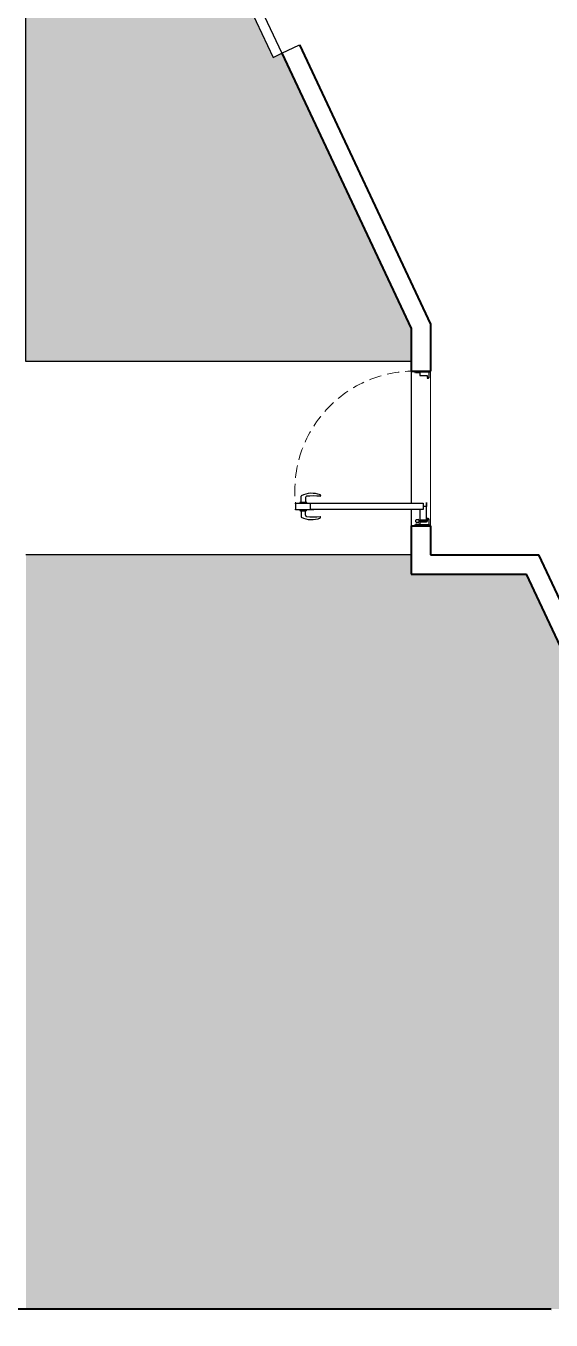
# Model space of a CAD drawing. Header units: centimetres. Extents: x -48696 to 156237, y -5617 to 29024.
# Drawn here: x -12933 to -12661, y 15287 to 15957 of the extents above; entities that cross this region are included whole.
import ezdxf

# ---------------------------------------------------------------- set-up
doc = ezdxf.new("R2010")
doc.units = ezdxf.units.CM
doc.linetypes.add('HIDDEN', pattern=[9.525, 6.35, -3.175])
doc.layers.add('ACESSORIOS', color=2, linetype='Continuous')
doc.layers.add('PN010', color=1, linetype='Continuous')
for name, color, linetype, lineweight in [('Parede Baixa', 5, 'Continuous', 50), ('Parede Corte', 4, 'Continuous', 40), ('Portas - Janelas', 2, 'Continuous', 20), ('Projeção Portas', 55, 'HIDDEN', 5)]:
    doc.layers.add(name, color=color, linetype=linetype, lineweight=lineweight)

msp = doc.modelspace()

# ---------------------------------------------------------------- hatches: boundary and pattern name
h = msp.add_hatch()
h.set_pattern_fill('GRASS2', color=74, scale=15, pattern_type=2)
h.set_pattern_definition([(360, (2776.694, 2662.583), (15, 15), [2.25, -0.45, 0.6, -0.45, 2.25, -9]), (360, (2775.944, 2663.033), (15, 15), [1.5, -1.125, 2.25, -1.125, 1.5, -7.5]), (360, (2781.194, 2669.033), (15, 15), [1.875, -0.75, 1.875, -10.5]), (360, (2773.694, 2672.033), (15, 15), [0.75, -1.5, 0.75, -12]), (90, (2775.194, 2672.033), (-15, 15), [1.35, -13.65]), (90, (2779.694, 2663.033), (-15, 15), [1.5, -13.5]), (90, (2783.444, 2669.033), (-15, 15), [1.5, -13.5]), (45, (2781.644, 2662.883), (5e-15, 15), [1.5, -19.713203]), (135, (2777.744, 2662.883), (-15, 5e-15), [1.5, -19.713203]), (63.43495, (2781.194, 2662.958), (8e-10, 15), [1.5, -32.04102]), (75.963757, (2780.4442, 2663.033), (5e-10, 15), [1.5, -60.346584]), (75.963757, (2784.1942, 2669.033), (5e-10, 15), [1.2, -60.646584]), (75.963757, (2775.4942, 2672.033), (5e-10, 15), [1.05, -60.796584]), (104.036243, (2778.9442, 2663.033), (-5e-10, 15), [1.5, -60.346584]), (104.036243, (2782.6942, 2669.033), (-5e-10, 15), [1.2, -60.646584]), (104.036243, (2774.8942, 2672.033), (-5e-10, 15), [1.05, -60.796584]), (116.56505, (2778.194, 2662.958), (-6e-09, 15), [1.5, -32.041002])])
h.paths.add_polyline_path([(-12818.16516, 15968.11147), (-12932.96994, 15968.07852), (-12932.96994, 15783.02057), (-12733.714, 15783.02057), (-12733.714, 15800.0615), (-12800.54288, 15942.35208), (-12805.06858, 15940.22652)])
h.paths.add_polyline_path([(-12733.714, 15683.02057), (-12932.96994, 15683.02057), (-12932.96994, 15293.0785), (-12495.5422, 15292.9513), (-12674.0392, 15673.00322), (-12733.714, 15673.02057)])

# ---------------------------------------------------------------- linework, layer by layer
for p, q in [((-12932.96994, 15783.02057), (-12932.96994, 15968.07852)), ((-12733.714, 15783.02057), (-12932.96994, 15783.02057)), ((-12733.714, 15683.02057), (-12932.96994, 15683.02057))]:
    msp.add_line(p, q)
at = {"color": 4}
msp.add_line((-12800.54288, 15942.35208), (-12791.51249, 15946.64794), dxfattribs=at)
at = {"color": 1}
for p, q in [((-12731.714, 15778.0155), (-12731.7138, 15777.2655)), ((-12731.7138, 15777.2655), (-12731.5638, 15777.26554)), ((-12731.56384, 15777.40214), (-12731.56395, 15777.81554)), ((-12731.51382, 15777.35216), (-12731.56384, 15777.40214)), ((-12731.5638, 15777.26554), (-12731.51382, 15777.35216)), ((-12731.51396, 15777.86557), (-12731.11396, 15777.86566)), ((-12731.06384, 15777.40228), (-12731.11382, 15777.35226)), ((-12731.11382, 15777.35226), (-12731.0638, 15777.26568)), ((-12731.06395, 15777.81568), (-12731.06384, 15777.40228)), ((-12731.0638, 15777.26568), (-12729.1838, 15777.26618)), ((-12730.91396, 15777.86572), (-12730.46396, 15777.86584)), ((-12730.91384, 15777.41574), (-12730.91396, 15777.86572)), ((-12724.51384, 15777.41744), (-12730.91384, 15777.41574)), ((-12730.41398, 15777.91585), (-12730.41399, 15777.96585)), ((-12729.1838, 15777.26618), (-12729.18338, 15775.71618)), ((-12729.18338, 15775.71618), (-12725.38338, 15775.71721)), ((-12725.38338, 15775.71721), (-12725.38317, 15774.94221)), ((-12725.38307, 15774.54221), (-12725.38301, 15774.31721)), ((-12725.38301, 15774.31721), (-12724.88301, 15774.31734)), ((-12725.33316, 15774.89223), (-12725.28316, 15774.89223)), ((-12725.28308, 15774.59223), (-12725.33308, 15774.59223)), ((-12725.2832, 15775.01723), (-12725.0332, 15775.0173)), ((-12725.28316, 15774.89223), (-12725.2832, 15775.01723)), ((-12725.28305, 15774.46723), (-12725.28308, 15774.59223)), ((-12725.03305, 15774.4673), (-12725.28305, 15774.46723)), ((-12725.0332, 15775.0173), (-12725.03305, 15774.4673)), ((-12724.99399, 15777.96734), (-12724.99398, 15777.91731)), ((-12724.94396, 15777.86732), (-12724.51396, 15777.86744)), ((-12724.51396, 15777.86744), (-12724.51384, 15777.41744)), ((-12724.36384, 15777.40408), (-12724.36395, 15777.81748)), ((-12724.31382, 15777.35409), (-12724.36384, 15777.40408)), ((-12724.3638, 15777.26748), (-12724.31382, 15777.35409)), ((-12724.36315, 15774.83749), (-12724.3638, 15777.26748)), ((-12724.31396, 15777.8675), (-12723.91396, 15777.86761)), ((-12723.86384, 15777.40422), (-12723.91382, 15777.3542)), ((-12723.91382, 15777.3542), (-12723.8638, 15777.26762)), ((-12723.86395, 15777.81762), (-12723.86384, 15777.40422)), ((-12723.8638, 15777.26762), (-12723.7638, 15777.26764)), ((-12723.71381, 15777.31766), (-12723.714, 15778.01767)), ((-12790.64555, 15710.27964), (-12790.64638, 15713.3474)), ((-12780.49648, 15713.73155), (-12780.49642, 15713.51624)), ((-12793.49542, 15709.77888), (-12784.03542, 15709.78142)), ((-12793.49531, 15709.38602), (-12793.49542, 15709.77888)), ((-12793.29531, 15709.38607), (-12793.49531, 15709.38602)), ((-12793.49458, 15706.67174), (-12793.29458, 15706.67179)), ((-12793.49447, 15706.27888), (-12793.49458, 15706.67174)), ((-12793.29521, 15709.01893), (-12793.29531, 15709.38607)), ((-12793.2652, 15708.98894), (-12793.29521, 15709.01893)), ((-12793.29519, 15708.95893), (-12793.2652, 15708.98894)), ((-12793.26519, 15708.92894), (-12793.29519, 15708.95893)), ((-12793.29518, 15708.89893), (-12793.26519, 15708.92894)), ((-12793.26517, 15708.86894), (-12793.29518, 15708.89893)), ((-12793.29516, 15708.83893), (-12793.26517, 15708.86894)), ((-12793.26515, 15708.80894), (-12793.29516, 15708.83893)), ((-12793.29515, 15708.77893), (-12793.26515, 15708.80894)), ((-12793.26514, 15708.74894), (-12793.29515, 15708.77893)), ((-12793.29513, 15708.71893), (-12793.26514, 15708.74894)), ((-12793.26512, 15708.68894), (-12793.29513, 15708.71893)), ((-12793.29511, 15708.65893), (-12793.26512, 15708.68894)), ((-12793.26511, 15708.62894), (-12793.29511, 15708.65893)), ((-12793.2951, 15708.59893), (-12793.26511, 15708.62894)), ((-12793.26509, 15708.56894), (-12793.2951, 15708.59893)), ((-12793.29508, 15708.53893), (-12793.26509, 15708.56894)), ((-12793.26507, 15708.50894), (-12793.29508, 15708.53893)), ((-12793.29507, 15708.47893), (-12793.26507, 15708.50894)), ((-12793.26506, 15708.44894), (-12793.29507, 15708.47893)), ((-12793.29505, 15708.41893), (-12793.26506, 15708.44894)), ((-12793.26504, 15708.38894), (-12793.29505, 15708.41893)), ((-12793.29503, 15708.35893), (-12793.26504, 15708.38894)), ((-12793.26503, 15708.32894), (-12793.29503, 15708.35893)), ((-12793.29502, 15708.29893), (-12793.26503, 15708.32894)), ((-12793.29487, 15707.75893), (-12793.29502, 15708.29893)), ((-12793.26486, 15707.72894), (-12793.29487, 15707.75893)), ((-12793.29486, 15707.69893), (-12793.26486, 15707.72894)), ((-12793.26485, 15707.66894), (-12793.29486, 15707.69893)), ((-12793.29484, 15707.63893), (-12793.26485, 15707.66894)), ((-12793.26483, 15707.60894), (-12793.29484, 15707.63893)), ((-12793.29482, 15707.57893), (-12793.26483, 15707.60894)), ((-12793.26481, 15707.54894), (-12793.29482, 15707.57893)), ((-12793.29481, 15707.51893), (-12793.26481, 15707.54894)), ((-12793.2648, 15707.48894), (-12793.29481, 15707.51893)), ((-12793.29479, 15707.45893), (-12793.2648, 15707.48894)), ((-12793.26478, 15707.42894), (-12793.29479, 15707.45893)), ((-12793.29477, 15707.39893), (-12793.26478, 15707.42894)), ((-12793.26477, 15707.36894), (-12793.29477, 15707.39893)), ((-12793.29476, 15707.33893), (-12793.26477, 15707.36894)), ((-12793.26475, 15707.30894), (-12793.29476, 15707.33893)), ((-12793.29474, 15707.27893), (-12793.26475, 15707.30894)), ((-12793.26473, 15707.24894), (-12793.29474, 15707.27893)), ((-12793.29473, 15707.21893), (-12793.26473, 15707.24894)), ((-12793.26472, 15707.18894), (-12793.29473, 15707.21893)), ((-12793.29471, 15707.15893), (-12793.26472, 15707.18894)), ((-12793.2647, 15707.12894), (-12793.29471, 15707.15893)), ((-12793.29469, 15707.09893), (-12793.2647, 15707.12894)), ((-12793.26469, 15707.06894), (-12793.29469, 15707.09893)), ((-12793.29468, 15707.03893), (-12793.26469, 15707.06894)), ((-12793.29458, 15706.67179), (-12793.29468, 15707.03893)), ((-12787.68542, 15709.78044), (-12791.30542, 15709.77947)), ((-12790.99552, 15710.16955), (-12790.99552, 15710.17955)), ((-12790.89555, 15710.27958), (-12788.34555, 15710.28026)), ((-12788.34618, 15712.6152), (-12788.34555, 15710.28026)), ((-12788.34555, 15710.28026), (-12788.09555, 15710.28033)), ((-12787.99552, 15710.18036), (-12787.99552, 15710.17036)), ((-12784.03538, 15709.63142), (-12785.98538, 15709.6309)), ((-12785.98538, 15709.6309), (-12785.98451, 15706.4309)), ((-12727.41559, 15709.63667), (-12785.98537, 15709.6209)), ((-12727.41473, 15706.45521), (-12785.98452, 15706.43944)), ((-12785.98451, 15706.4309), (-12784.03451, 15706.43142)), ((-12784.03542, 15709.78142), (-12784.03538, 15709.63142)), ((-12784.03451, 15706.43142), (-12784.03447, 15706.28142)), ((-12729.16473, 15706.45474), (-12729.16316, 15700.6362)), ((-12727.41559, 15709.64667), (-12727.41473, 15706.45521)), ((-12725.81516, 15708.0471), (-12727.41516, 15708.04667)), ((-12725.66568, 15709.99715), (-12725.81568, 15709.9971)), ((-12725.81568, 15709.9971), (-12725.81516, 15708.0471)), ((-12725.66316, 15700.63715), (-12725.66568, 15709.99715)), ((-12784.03447, 15706.28142), (-12793.49447, 15706.27888)), ((-12787.68447, 15706.28044), (-12791.30447, 15706.27947)), ((-12790.99437, 15705.88955), (-12790.99437, 15705.87955)), ((-12790.89434, 15705.77958), (-12788.34434, 15705.78026)), ((-12790.64434, 15705.77964), (-12790.64351, 15702.71189)), ((-12788.34434, 15705.78026), (-12788.09434, 15705.78033)), ((-12788.34371, 15703.44532), (-12788.34434, 15705.78026)), ((-12787.99437, 15705.88036), (-12787.99437, 15705.89036)), ((-12780.49341, 15702.33321), (-12780.49347, 15702.54851)), ((-12731.18929, 15700.02566, 19), (-12731.18953, 15700.92566, 19)), ((-12730.88961, 15701.22574, 19), (-12729.98961, 15701.22598, 19)), ((-12729.98921, 15699.72598, 19), (-12730.88921, 15699.72574, 19)), ((-12729.68953, 15700.92606, 19), (-12729.6895, 15700.81106, 19)), ((-12729.68932, 15700.14106, 19), (-12729.68929, 15700.02606, 19)), ((-12729.48945, 15700.61111, 19), (-12728.66645, 15700.61134, 19)), ((-12728.75724, 15700.34131, 19), (-12729.48937, 15700.34111, 19)), ((-12729.16316, 15700.6362), (-12728.7703, 15700.63631)), ((-12728.80772, 15700.3163), (-12729.16308, 15700.3162)), ((-12729.16308, 15700.3162), (-12729.16266, 15698.7662)), ((-12729.01327, 15701.04624), (-12728.40327, 15701.04641)), ((-12729.01321, 15700.80624), (-12729.01327, 15701.04624)), ((-12728.76321, 15700.80631), (-12729.01321, 15700.80624)), ((-12729.01303, 15700.14624), (-12728.74303, 15700.14632)), ((-12729.01297, 15699.90624), (-12729.01303, 15700.14624)), ((-12728.40297, 15699.90641), (-12729.01297, 15699.90624)), ((-12728.99128, 15699.98125, 19), (-12728.99131, 15700.09125, 19)), ((-12728.94132, 15700.14126, 19), (-12728.71632, 15700.14132, 19)), ((-12728.39126, 15699.93141, 19), (-12728.94126, 15699.93126, 19)), ((-12728.71854, 15700.19364), (-12728.80772, 15700.3163)), ((-12728.7703, 15700.63631), (-12728.72173, 15700.72836)), ((-12728.67489, 15700.21929, 19), (-12728.75724, 15700.34131, 19)), ((-12728.74303, 15700.14632), (-12728.74304, 15700.14631)), ((-12728.71855, 15700.19363), (-12728.71854, 15700.19364)), ((-12728.66645, 15700.61134, 19), (-12728.61643, 15700.56135, 19)), ((-12728.61643, 15700.56135, 19), (-12726.21643, 15700.562, 19)), ((-12728.40327, 15701.04641), (-12728.37328, 15701.07642)), ((-12728.37296, 15699.87642), (-12728.40297, 15699.90641)), ((-12728.34128, 15699.98142, 19), (-12728.39126, 15699.93141, 19)), ((-12728.37328, 15701.07642), (-12728.34327, 15701.04642)), ((-12728.34297, 15699.90642), (-12728.37296, 15699.87642)), ((-12728.34327, 15701.04642), (-12728.31328, 15701.07643)), ((-12728.31296, 15699.87643), (-12728.34297, 15699.90642)), ((-12728.01628, 15699.98151, 19), (-12728.34128, 15699.98142, 19)), ((-12728.31328, 15701.07643), (-12728.28327, 15701.04644)), ((-12728.28297, 15699.90644), (-12728.31296, 15699.87643)), ((-12728.28327, 15701.04644), (-12728.25328, 15701.07645)), ((-12728.25296, 15699.87645), (-12728.28297, 15699.90644)), ((-12728.25328, 15701.07645), (-12728.22327, 15701.04646)), ((-12728.22297, 15699.90646), (-12728.25296, 15699.87645)), ((-12728.22327, 15701.04646), (-12728.19328, 15701.07646)), ((-12728.19296, 15699.87646), (-12728.22297, 15699.90646)), ((-12728.19328, 15701.07646), (-12728.16327, 15701.04647)), ((-12728.16297, 15699.90647), (-12728.19296, 15699.87646)), ((-12728.16327, 15701.04647), (-12728.13328, 15701.07648)), ((-12728.13296, 15699.87648), (-12728.16297, 15699.90647)), ((-12728.13328, 15701.07648), (-12728.10327, 15701.04649)), ((-12728.10297, 15699.90649), (-12728.13296, 15699.87648)), ((-12728.10327, 15701.04649), (-12728.07328, 15701.0765)), ((-12728.07296, 15699.8765), (-12728.10297, 15699.90649)), ((-12728.07328, 15701.0765), (-12728.04327, 15701.0465)), ((-12728.04297, 15699.9065), (-12728.07296, 15699.8765)), ((-12728.04327, 15701.0465), (-12728.01328, 15701.07651)), ((-12728.01296, 15699.87651), (-12728.04297, 15699.9065)), ((-12727.96629, 15700.03153, 19), (-12728.01628, 15699.98151, 19)), ((-12728.01328, 15701.07651), (-12727.98327, 15701.04652)), ((-12727.98297, 15699.90652), (-12728.01296, 15699.87651)), ((-12727.98327, 15701.04652), (-12727.95328, 15701.07653)), ((-12727.95296, 15699.87653), (-12727.98297, 15699.90652)), ((-12727.91628, 15699.98154, 19), (-12727.96629, 15700.03153, 19)), ((-12727.95328, 15701.07653), (-12727.92327, 15701.04654)), ((-12727.92297, 15699.90654), (-12727.95296, 15699.87653)), ((-12727.92327, 15701.04654), (-12727.89328, 15701.07654)), ((-12727.89296, 15699.87654), (-12727.92297, 15699.90654)), ((-12727.55557, 15699.98164, 19), (-12727.91628, 15699.98154, 19)), ((-12727.89328, 15701.07654), (-12727.86327, 15701.04655)), ((-12727.86297, 15699.90655), (-12727.89296, 15699.87654)), ((-12727.86327, 15701.04655), (-12727.83328, 15701.07656)), ((-12727.83296, 15699.87656), (-12727.86297, 15699.90655)), ((-12727.83328, 15701.07656), (-12727.80327, 15701.04657)), ((-12727.80297, 15699.90657), (-12727.83296, 15699.87656)), ((-12727.80327, 15701.04657), (-12727.77328, 15701.07658)), ((-12727.77296, 15699.87658), (-12727.80297, 15699.90657)), ((-12727.77328, 15701.07658), (-12727.74327, 15701.04659)), ((-12727.74297, 15699.90659), (-12727.77296, 15699.87658)), ((-12727.74327, 15701.04659), (-12727.71328, 15701.07659)), ((-12727.71296, 15699.87659), (-12727.74297, 15699.90659)), ((-12727.71328, 15701.07659), (-12727.68327, 15701.0466)), ((-12727.68297, 15699.9066), (-12727.71296, 15699.87659)), ((-12727.68327, 15701.0466), (-12727.44327, 15701.04667)), ((-12727.44297, 15699.90667), (-12727.68297, 15699.9066)), ((-12727.44327, 15701.04667), (-12727.41328, 15701.07667)), ((-12727.41296, 15699.87667), (-12727.44297, 15699.90667)), ((-12727.41328, 15701.07667), (-12727.38327, 15701.04668)), ((-12727.38297, 15699.90668), (-12727.41296, 15699.87667)), ((-12727.38327, 15701.04668), (-12727.14327, 15701.04675)), ((-12727.14297, 15699.90675), (-12727.38297, 15699.90668)), ((-12726.91628, 15699.98181, 19), (-12727.2704, 15699.98171, 19)), ((-12727.14327, 15701.04675), (-12727.11328, 15701.07675)), ((-12727.11296, 15699.87675), (-12727.14297, 15699.90675)), ((-12727.11328, 15701.07675), (-12727.08327, 15701.04676)), ((-12727.08297, 15699.90676), (-12727.11296, 15699.87675)), ((-12727.08327, 15701.04676), (-12727.05328, 15701.07677)), ((-12727.05296, 15699.87677), (-12727.08297, 15699.90676)), ((-12727.05328, 15701.07677), (-12727.02327, 15701.04678)), ((-12727.02297, 15699.90678), (-12727.05296, 15699.87677)), ((-12727.02327, 15701.04678), (-12726.99328, 15701.07679)), ((-12726.99296, 15699.87679), (-12727.02297, 15699.90678)), ((-12726.99328, 15701.07679), (-12726.96327, 15701.0468)), ((-12726.96297, 15699.9068), (-12726.99296, 15699.87679)), ((-12726.96327, 15701.0468), (-12726.93328, 15701.0768)), ((-12726.93296, 15699.8768), (-12726.96297, 15699.9068)), ((-12726.93328, 15701.0768), (-12726.90327, 15701.04681)), ((-12726.90297, 15699.90681), (-12726.93296, 15699.8768)), ((-12726.86629, 15700.03182, 19), (-12726.91628, 15699.98181, 19)), ((-12726.90327, 15701.04681), (-12726.87328, 15701.07682)), ((-12726.87296, 15699.87682), (-12726.90297, 15699.90681)), ((-12726.87328, 15701.07682), (-12726.84327, 15701.04683)), ((-12726.84297, 15699.90683), (-12726.87296, 15699.87682)), ((-12726.81628, 15699.98183, 19), (-12726.86629, 15700.03182, 19)), ((-12726.84327, 15701.04683), (-12726.81328, 15701.07684)), ((-12726.81296, 15699.87684), (-12726.84297, 15699.90683)), ((-12726.49128, 15699.98192, 19), (-12726.81628, 15699.98183, 19)), ((-12726.81328, 15701.07684), (-12726.78327, 15701.04684)), ((-12726.78297, 15699.90684), (-12726.81296, 15699.87684)), ((-12726.78327, 15701.04684), (-12726.75328, 15701.07685)), ((-12726.75296, 15699.87685), (-12726.78297, 15699.90684)), ((-12726.75328, 15701.07685), (-12726.72327, 15701.04686)), ((-12726.72297, 15699.90686), (-12726.75296, 15699.87685)), ((-12726.72327, 15701.04686), (-12726.69328, 15701.07687)), ((-12726.69296, 15699.87687), (-12726.72297, 15699.90686)), ((-12726.69328, 15701.07687), (-12726.66327, 15701.04688)), ((-12726.66297, 15699.90688), (-12726.69296, 15699.87687)), ((-12726.66327, 15701.04688), (-12726.63328, 15701.07688)), ((-12726.63296, 15699.87688), (-12726.66297, 15699.90688)), ((-12726.63328, 15701.07688), (-12726.60327, 15701.04689)), ((-12726.60297, 15699.90689), (-12726.63296, 15699.87688)), ((-12726.60327, 15701.04689), (-12726.57328, 15701.0769)), ((-12726.57296, 15699.8769), (-12726.60297, 15699.90689)), ((-12726.57328, 15701.0769), (-12726.54327, 15701.04691)), ((-12726.54297, 15699.90691), (-12726.57296, 15699.8769)), ((-12726.54327, 15701.04691), (-12726.51328, 15701.07692)), ((-12726.51296, 15699.87692), (-12726.54297, 15699.90691)), ((-12726.51328, 15701.07692), (-12726.48327, 15701.04692)), ((-12726.48297, 15699.90692), (-12726.51296, 15699.87692)), ((-12726.44126, 15699.93194, 19), (-12726.49128, 15699.98192, 19)), ((-12726.48327, 15701.04692), (-12726.45328, 15701.07693)), ((-12726.45296, 15699.87693), (-12726.48297, 15699.90692)), ((-12726.45328, 15701.07693), (-12726.42327, 15701.04694)), ((-12726.42297, 15699.90694), (-12726.45296, 15699.87693)), ((-12725.89126, 15699.93208, 19), (-12726.44126, 15699.93194, 19)), ((-12726.42327, 15701.04694), (-12725.81327, 15701.04711)), ((-12725.81297, 15699.90711), (-12726.42297, 15699.90694)), ((-12726.21643, 15700.562, 19), (-12726.16645, 15700.61201, 19)), ((-12726.16645, 15700.61201, 19), (-12725.91574, 15700.61208, 19)), ((-12726.07551, 15700.34203, 19), (-12726.15779, 15700.21997, 19)), ((-12726.11632, 15700.14202, 19), (-12725.89132, 15700.14208, 19)), ((-12726.10791, 15700.19381), (-12726.10792, 15700.19379)), ((-12726.02484, 15700.31705), (-12726.10791, 15700.19381)), ((-12726.10464, 15700.72907), (-12726.05602, 15700.63704)), ((-12726.08304, 15700.14702), (-12726.08303, 15700.14703)), ((-12726.08303, 15700.14703), (-12725.81303, 15700.14711)), ((-12725.76637, 15700.34212, 19), (-12726.07551, 15700.34203, 19)), ((-12725.81321, 15700.80711), (-12726.06321, 15700.80704)), ((-12726.05602, 15700.63704), (-12725.66316, 15700.63715)), ((-12725.36308, 15700.31723), (-12726.02484, 15700.31705)), ((-12725.91574, 15700.61208, 19), (-12725.73104, 15700.42748, 19)), ((-12725.84131, 15700.0921, 19), (-12725.84128, 15699.9821, 19)), ((-12725.81327, 15701.04711), (-12725.81321, 15700.80711)), ((-12725.81303, 15700.14711), (-12725.81297, 15699.90711)), ((-12724.86345, 15701.71736), (-12725.36345, 15701.71723)), ((-12725.36345, 15701.71723), (-12725.36339, 15701.49223)), ((-12725.36339, 15701.49223), (-12725.36339, 15701.49222)), ((-12725.36329, 15701.09222), (-12725.36328, 15701.09223)), ((-12725.36328, 15701.09223), (-12725.36308, 15700.31723)), ((-12725.31338, 15701.44224), (-12725.26338, 15701.44225)), ((-12725.31338, 15701.44223), (-12725.31338, 15701.44224)), ((-12725.2633, 15701.14225), (-12725.3133, 15701.14224)), ((-12725.3133, 15701.14224), (-12725.3133, 15701.14223)), ((-12725.26341, 15701.56725), (-12725.01341, 15701.56732)), ((-12725.26338, 15701.44225), (-12725.26341, 15701.56725)), ((-12725.26326, 15701.01725), (-12725.2633, 15701.14225)), ((-12725.01326, 15701.01732), (-12725.26326, 15701.01725)), ((-12725.01341, 15701.56732), (-12725.01326, 15701.01732)), ((-12724.86346, 15701.71736), (-12724.86345, 15701.71736)), ((-12724.34331, 15701.1975), (-12724.34332, 15701.1975)), ((-12724.34266, 15698.7675), (-12724.34331, 15701.1975)), ((-12731.69265, 15698.71551), (-12731.69264, 15698.71552)), ((-12731.69264, 15698.71552), (-12731.69246, 15698.01552)), ((-12731.69246, 15698.01552), (-12730.46246, 15698.01585)), ((-12731.54266, 15698.76556), (-12731.64266, 15698.76553)), ((-12731.64266, 15698.76553), (-12731.64266, 15698.76553)), ((-12731.49263, 15698.67898), (-12731.54266, 15698.76556)), ((-12731.54262, 15698.62896), (-12731.49263, 15698.67898)), ((-12731.54251, 15698.21556), (-12731.54262, 15698.62896)), ((-12731.54251, 15698.21556), (-12731.54251, 15698.21556)), ((-12731.0925, 15698.16568), (-12731.4925, 15698.16558)), ((-12731.4925, 15698.16558), (-12731.4925, 15698.16557)), ((-12731.04266, 15698.7657), (-12731.09263, 15698.67908)), ((-12731.09263, 15698.67908), (-12731.04262, 15698.6291)), ((-12731.0925, 15698.16568), (-12731.0925, 15698.16568)), ((-12729.16266, 15698.7662), (-12731.04266, 15698.7657)), ((-12731.04262, 15698.6291), (-12731.04251, 15698.2157)), ((-12731.04251, 15698.2157), (-12731.04251, 15698.21569)), ((-12730.8925, 15698.16574), (-12730.8926, 15698.56574)), ((-12730.8926, 15698.56574), (-12730.8926, 15698.56573)), ((-12730.4625, 15698.16585), (-12730.8925, 15698.16574)), ((-12730.84262, 15698.61575), (-12724.49262, 15698.61746)), ((-12730.84262, 15698.61574), (-12730.84262, 15698.61575)), ((-12730.4625, 15698.16585), (-12730.4625, 15698.16585)), ((-12724.97248, 15698.11732), (-12724.97248, 15698.11733)), ((-12724.97248, 15698.11733), (-12724.97247, 15698.06733)), ((-12724.4925, 15698.16746), (-12724.9225, 15698.16734)), ((-12724.9225, 15698.16734), (-12724.9225, 15698.16734)), ((-12724.92246, 15698.01734), (-12723.69246, 15698.01767)), ((-12724.49262, 15698.61746), (-12724.4925, 15698.16746)), ((-12724.29263, 15698.68091), (-12724.34266, 15698.7675)), ((-12724.34262, 15698.6309), (-12724.29263, 15698.68091)), ((-12724.34251, 15698.2175), (-12724.34262, 15698.6309)), ((-12724.34251, 15698.21749), (-12724.34251, 15698.2175)), ((-12723.8925, 15698.16762), (-12724.2925, 15698.16751)), ((-12724.2925, 15698.16751), (-12724.2925, 15698.16751)), ((-12723.84266, 15698.76764), (-12723.89263, 15698.68102)), ((-12723.89263, 15698.68102), (-12723.84262, 15698.63104)), ((-12723.8925, 15698.16762), (-12723.8925, 15698.16762)), ((-12723.74266, 15698.76766), (-12723.84266, 15698.76764)), ((-12723.84262, 15698.63104), (-12723.84251, 15698.21764)), ((-12723.84251, 15698.21764), (-12723.84251, 15698.21763)), ((-12723.74266, 15698.76766), (-12723.74266, 15698.76766)), ((-12723.69264, 15698.71768), (-12723.69265, 15698.71767)), ((-12723.69246, 15698.01767), (-12723.69264, 15698.71768))]:
    msp.add_line(p, q, dxfattribs=at)
for centre, radius, start, end in [((-12731.51394, 15777.81556), 0.05001, 90.02688986, 180.01543185), ((-12731.11395, 15777.81566), 0.05, 0.01686424, 90.01399945), ((-12730.46398, 15777.91584), 0.05, 270.01543185, 0.01543185), ((-12725.33318, 15774.94222), 0.04999, 180.01543185, 270.02689215), ((-12725.33308, 15774.54224), 0.04999, 90.00333819, 180.03624495), ((-12724.94398, 15777.91732), 0.05, 180.01543185, 270.01543185), ((-12724.88315, 15774.83734), 0.52, 270.01543185, 0.01653368), ((-12724.31395, 15777.81749), 0.05, 90.02009526, 180.01543185), ((-12723.91395, 15777.81761), 0.05, 0.00308477, 90.01632092), ((-12723.76381, 15777.31764), 0.05, 270.01543185, 0.01543185), ((-12790.39612, 15713.34731), 0.25026, 115.88749701, 179.97842654), ((-12785.13917, 15702.67707), 12.14519, 68.33550245, 116.22126134), ((-12787.69595, 15712.61517), 0.65023, 95.26749739, 179.99695517), ((-12784.23958, 15678.2992), 35.1398, 84.33861533, 95.74258197), ((-12780.74651, 15713.51628), 0.25009, 263.90337115, 359.99262218), ((-12780.74675, 15713.7313), 0.25027, 0.0572123, 68.62090125), ((-12791.08543, 15709.81953), 0.26, 90.01543185, 180.01543185), ((-12791.30543, 15709.81947), 0.04, 180.01543185, 270.01543185), ((-12791.08552, 15710.16953), 0.09, 270.01543185, 0.01543185), ((-12790.89552, 15710.17958), 0.1, 90.01543185, 180.01543185), ((-12788.09552, 15710.18033), 0.1, 0.01543185, 90.01543185), ((-12787.90552, 15710.17038), 0.09, 180.01543185, 270.01543185), ((-12787.90543, 15709.82038), 0.26, 0.01543185, 90.01543185), ((-12787.68543, 15709.82044), 0.04, 270.01543185, 0.01543185), ((-12791.30446, 15706.23947), 0.04, 90.01543185, 180.01543185), ((-12791.08446, 15706.23953), 0.26, 180.01543185, 270.01543185), ((-12791.08437, 15705.88953), 0.09, 0.01543185, 90.01543185), ((-12790.89437, 15705.87958), 0.1, 180.01543185, 270.01543185), ((-12790.39325, 15702.71212), 0.25026, 180.05243715, 244.14336668), ((-12785.14205, 15713.38518), 12.14519, 243.80960235, 291.69536124), ((-12787.69348, 15703.44571), 0.65023, 180.03390852, 264.7633663), ((-12788.09437, 15705.88033), 0.1, 270.01543185, 0.01543185), ((-12787.90437, 15705.89038), 0.09, 90.01543185, 180.01543185), ((-12787.90446, 15706.24038), 0.26, 270.01543185, 0.01543185), ((-12784.2556, 15737.76353), 35.1398, 264.28828172, 275.69224837), ((-12787.68446, 15706.24044), 0.04, 0.01543185, 90.01543185), ((-12780.74356, 15702.54834), 0.25009, 0.03824151, 96.12749255), ((-12780.74368, 15702.33332), 0.25027, 291.40996245, 359.97365139), ((-12730.88953, 15700.92574, 19), 0.3, 90.01543185, 180.01543185), ((-12730.88929, 15700.02574, 19), 0.3, 180.01543185, 270.01543185), ((-12729.98953, 15700.92598, 19), 0.3, 0.01543185, 90.01543185), ((-12729.98929, 15700.02598, 19), 0.3, 270.01543185, 0.01543185), ((-12729.4895, 15700.81111, 19), 0.2, 180.01543185, 270.01543185), ((-12729.48932, 15700.14111, 19), 0.2, 90.01543185, 180.01543185), ((-12728.94131, 15700.09126, 19), 0.05, 90.01543185, 180.01543185), ((-12728.94128, 15699.98126, 19), 0.05, 180.01543185, 270.01543185), ((-12728.76319, 15700.75631), 0.05, 326.01543185, 90.01543185), ((-12728.74304, 15700.17631), 0.03, 270.01543185, 35.2766124), ((-12728.71633, 15700.19132, 19), 0.05, 270.01543185, 34.01543185), ((-12726.11633, 15700.19202, 19), 0.05, 146.01543185, 270.01543185), ((-12726.06319, 15700.75704), 0.05, 90.01543185, 214.01543185), ((-12726.08304, 15700.17702), 0.03, 146.0164874, 270.01543185), ((-12725.89131, 15700.09208, 19), 0.05, 0.01543185, 90.01543185), ((-12725.89128, 15699.98208, 19), 0.05, 270.01543185, 0.01543185), ((-12725.76639, 15700.39212, 19), 0.05, 270.01543185, 45.01543185), ((-12725.31339, 15701.49223), 0.05, 180.01543185, 270.01543185), ((-12725.31329, 15701.09223), 0.05, 90.01543185, 180.01543185), ((-12724.86332, 15701.19736), 0.52, 0.01543185, 90.01543185), ((-12731.64265, 15698.71553), 0.05, 90.01543185, 180.01543185), ((-12731.49251, 15698.21557), 0.05, 180.01543185, 270.01543185), ((-12731.09251, 15698.21568), 0.05, 270.01543185, 0.01543185), ((-12730.8426, 15698.56574), 0.05, 90.01543185, 180.01543185), ((-12730.46248, 15698.11585), 0.05, 0.01543185, 90.01543185), ((-12724.92248, 15698.11734), 0.05, 90.01543185, 180.01543185), ((-12724.29251, 15698.21751), 0.05, 180.01543185, 270.01543185), ((-12723.89251, 15698.21762), 0.05, 270.01543185, 0.01543185), ((-12723.74265, 15698.71766), 0.05, 0.01543185, 90.01543185)]:
    msp.add_arc(centre, radius, start, end, dxfattribs=at)
at = {"layer": 'ACESSORIOS'}
for p, q in [((-13004.59943, 16376.82481), (-12800.54288, 15942.35208)), ((-13009.12513, 16374.69925), (-12805.06858, 15940.22652)), ((-12805.06858, 15940.22652), (-12800.54288, 15942.35208))]:
    msp.add_line(p, q, dxfattribs=at)
at = {"layer": 'Parede Baixa'}
msp.add_line((-12957.96994, 15293.08577), (-12661.28497, 15292.99949), dxfattribs=at)
at = {"layer": 'Parede Corte', "color": 4}
for p, q in [((-12800.54288, 15942.35208), (-12733.714, 15800.0615)), ((-12791.51249, 15946.64794), (-12723.714, 15802.29289)), ((-12723.714, 15683.01766), (-12667.68698, 15683.00137)), ((-12733.714, 15673.02057), (-12674.0392, 15673.00322))]:
    msp.add_line(p, q, dxfattribs=at)
at = {"layer": 'Parede Corte'}
for p, q in [((-12723.714, 15802.29289), (-12723.714, 15778.01767)), ((-12733.714, 15800.0615), (-12733.714, 15778.02058)), ((-12733.714, 15778.02058), (-12723.714, 15778.01767)), ((-12733.714, 15698.02057), (-12723.714, 15698.01766)), ((-12733.714, 15698.02057), (-12733.714, 15673.02057)), ((-12723.714, 15698.01766), (-12723.714, 15683.01766)), ((-11863.31546, 13970.35115), (-12667.68698, 15683.00137)), ((-12495.5422, 15292.9513), (-12674.0392, 15673.00322))]:
    msp.add_line(p, q, dxfattribs=at)
at = {"layer": 'PN010'}
for p, q in [((-12733.714, 15778.02058), (-12733.714, 15709.63498)), ((-12733.714, 15706.45352), (-12733.714, 15698.01498))]:
    msp.add_line(p, q, dxfattribs=at)
at = {"layer": 'Portas - Janelas'}
msp.add_line((-12723.714, 15778.01767), (-12723.714, 15698.01766), dxfattribs=at)
at = {"layer": 'Projeção Portas'}
msp.add_arc((-12732.064, 15716.26928), 61.77333, 88.46940954, 186.03109036, dxfattribs=at)

doc.saveas('drawing.dxf')
